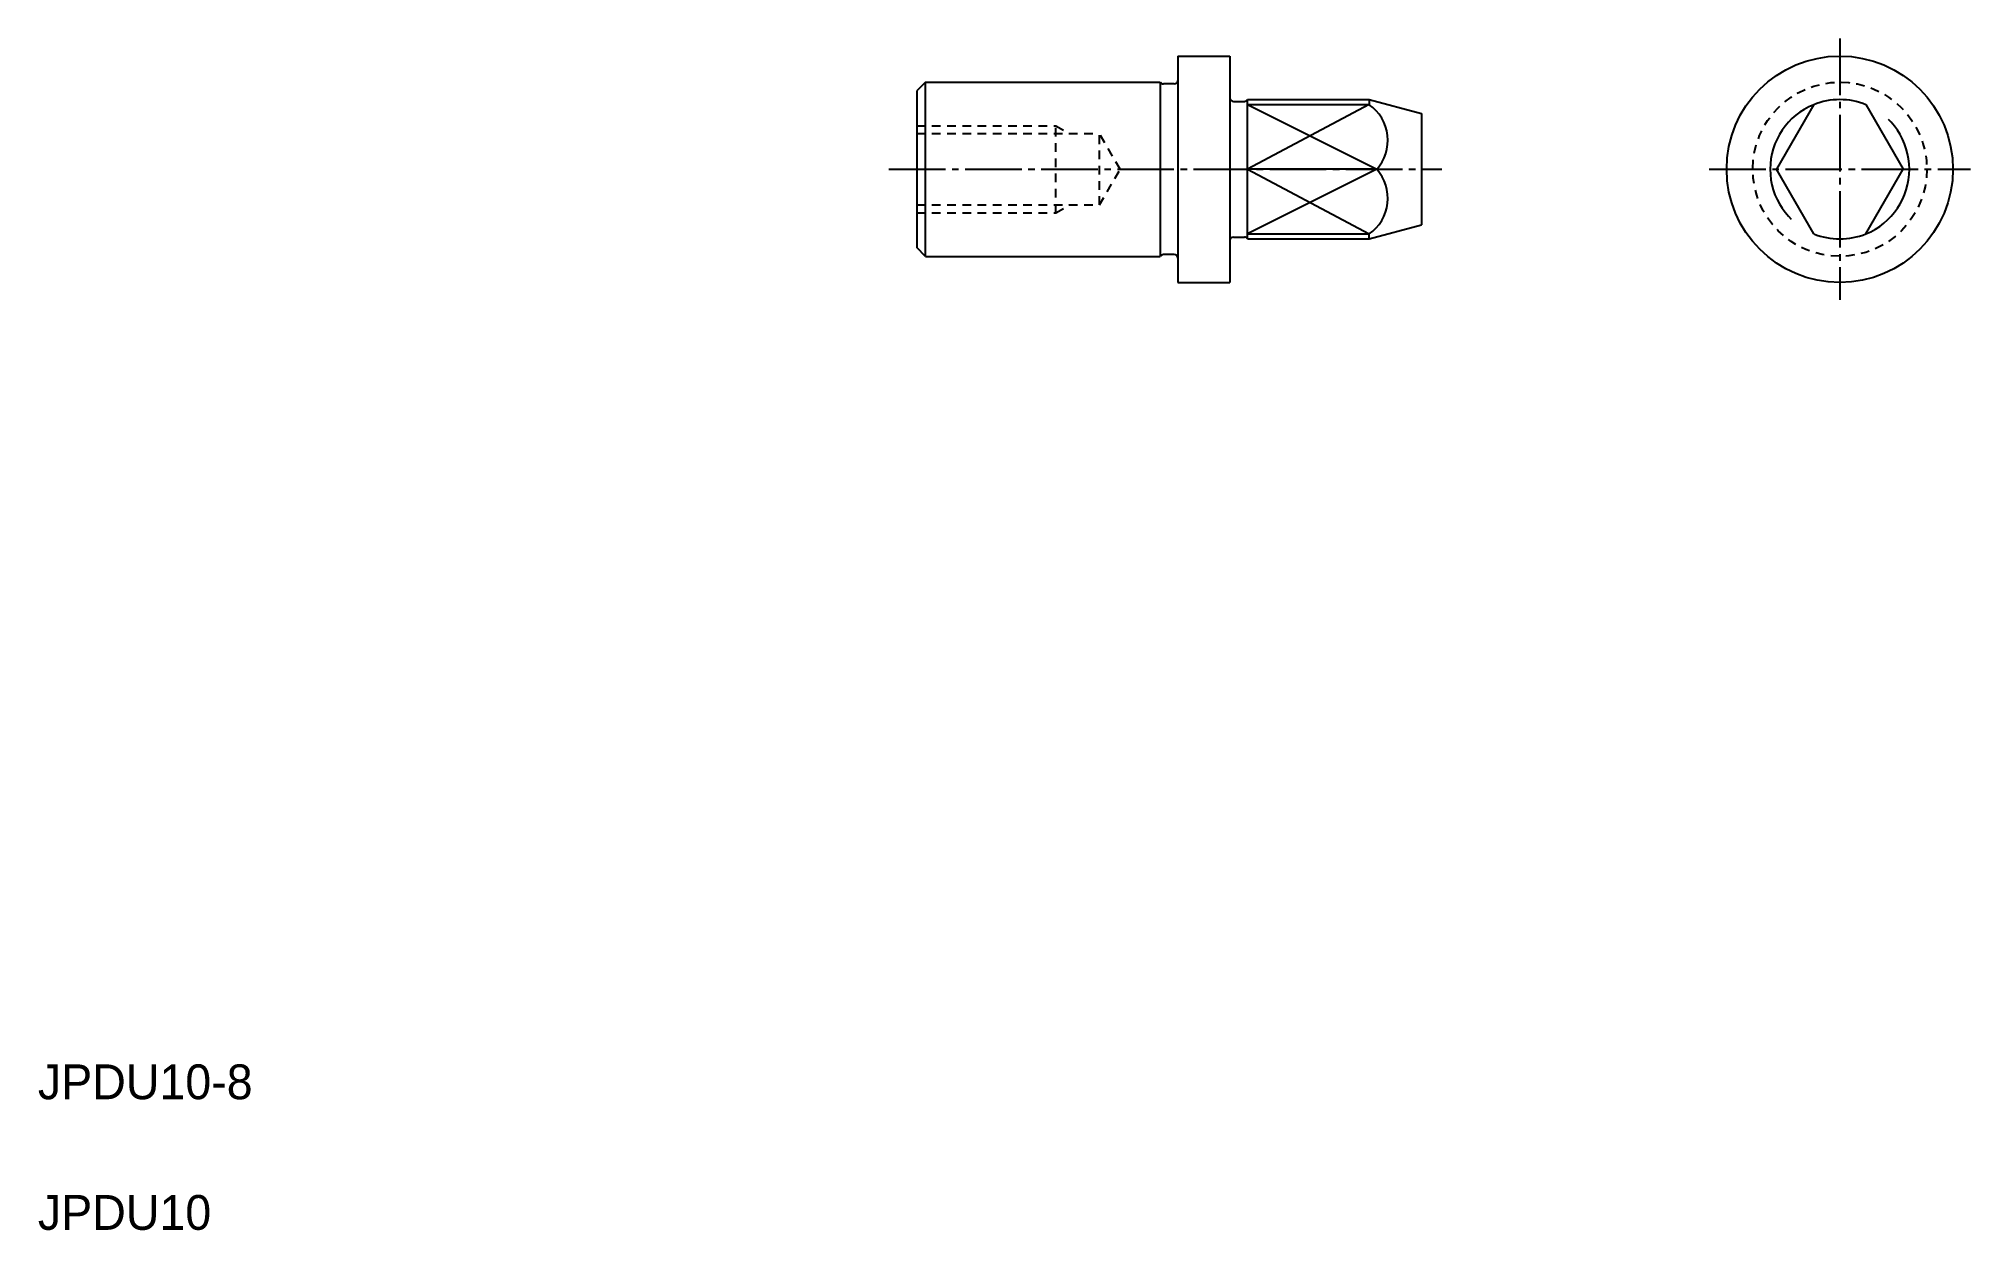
# Model space of a CAD drawing. Extents: x 5 to 116, y 5 to 73.
import ezdxf

# ---------------------------------------------------------------- set-up
doc = ezdxf.new("R2010")
doc.units = 0
doc.header["$LTSCALE"] = 0.25
for name, pattern in [('CENTER', [17.5, 13, -1.5, 1.5, -1.5]), ('DASHED', [3.5, 2, -1.5]), ('PHANTOM', [63.5, 31.75, -6.35, 6.35, -6.35, 6.35, -6.35])]:
    doc.linetypes.add(name, pattern=pattern)
doc.layers.get('0').update_dxf_attribs({"linetype": 'CONTINUOUS'})
doc.layers.add('CENTER', color=1, linetype='CENTER')
doc.styles.get("Standard").update_dxf_attribs({"font": 'txt', "height": 1.6})

msp = doc.modelspace()

# ---------------------------------------------------------------- linework, layer by layer
at = {"linetype": 'CONTINUOUS'}
for p, q in [((70.49, 72.4), (70.49, 59.4)), ((70.49, 72.4), (73.49, 72.4)), ((73.49, 72.4), (73.49, 59.4)), ((55.99, 70.9), (55.49, 70.4)), ((55.49, 70.4), (55.49, 61.4)), ((55.99, 60.9), (55.99, 70.9)), ((55.99, 70.9), (69.49, 70.9)), ((69.49, 70.9), (69.49, 60.9)), ((70.29, 70.8), (69.67, 70.8)), ((73.69, 69.8), (74.32, 69.8)), ((74.49, 61.9), (74.49, 69.9)), ((74.49, 69.9), (81.49, 69.9)), ((74.49, 69.61), (81.49, 69.61)), ((84.49, 69.1), (84.49, 62.7)), ((107.03, 69.61), (104.89, 65.9)), ((110.03, 69.61), (112.17, 65.9)), ((81.92, 65.9), (74.49, 65.9)), ((107.03, 62.19), (104.89, 65.9)), ((110.03, 62.19), (112.17, 65.9)), ((74.49, 62.19), (81.49, 62.19)), ((55.99, 60.9), (55.49, 61.4)), ((73.69, 62), (74.32, 62)), ((74.49, 61.9), (81.49, 61.9)), ((55.99, 60.9), (69.49, 60.9)), ((70.29, 61), (69.67, 61)), ((70.49, 59.4), (73.49, 59.4))]:
    msp.add_line(p, q, dxfattribs=at)
for p, q in [((59.37, 70.9), (59.37, 70.9)), ((62.74, 70.9), (62.74, 70.9)), ((81.49, 69.9), (84.49, 69.1)), ((81.49, 69.9), (81.49, 69.61)), ((81.49, 61.9), (84.49, 62.7)), ((81.49, 61.9), (81.49, 62.19))]:
    msp.add_line(p, q)
at = {"color": 3}
for p, q in [((74.49, 69.61), (81.92, 65.9)), ((81.49, 69.61), (74.49, 65.9)), ((81.92, 65.9), (74.49, 62.19)), ((74.49, 65.9), (81.49, 62.19))]:
    msp.add_line(p, q, dxfattribs=at)
at = {"color": 3, "linetype": 'DASHED'}
for p, q in [((55.49, 68.4), (63.49, 68.4)), ((55.49, 67.95), (65.99, 67.95)), ((63.49, 63.4), (63.49, 68.4)), ((63.49, 68.4), (64.27, 67.95)), ((65.99, 63.85), (65.99, 67.95)), ((67.18, 65.9), (65.99, 67.95)), ((65.99, 63.85), (67.18, 65.9)), ((55.49, 63.85), (65.99, 63.85)), ((55.49, 63.4), (63.49, 63.4)), ((63.49, 63.4), (64.27, 63.85))]:
    msp.add_line(p, q, dxfattribs=at)
at = {"linetype": 'CONTINUOUS'}
msp.add_circle((108.53, 65.9), 6.5, dxfattribs=at)
at = {"color": 3, "linetype": 'DASHED'}
msp.add_circle((108.53, 65.9), 5, dxfattribs=at)
at = {"linetype": 'CONTINUOUS'}
for centre, radius, start, end in [((69.67, 71), 0.2, 210, 270), ((70.29, 71), 0.2, 270, 0), ((73.69, 70), 0.2, 180, 270), ((74.32, 70), 0.2, 270, 330), ((108.53, 65.9), 4, 67.9757, 112.0243), ((108.53, 65.9), 4, 247.9757, 292.0243), ((73.69, 61.8), 0.2, 90, 180), ((74.32, 61.8), 0.2, 30, 90), ((69.67, 60.8), 0.2, 90, 150), ((70.29, 60.8), 0.2, 0, 90)]:
    msp.add_arc(centre, radius, start, end, dxfattribs=at)
for centre, start, end in [((80.06, 67.56), 318.1707, 54.9236), ((80.06, 64.23), 305.0764, 41.8293)]:
    msp.add_arc(centre, 2.5, start, end)
at = {"color": 3, "linetype": 'PHANTOM'}
for start, end in [(112.0243, 247.9757), (292.0243, 67.9757)]:
    msp.add_arc((108.53, 65.9), 4, start, end, dxfattribs=at)
at = {"layer": 'CENTER', "color": 1, "linetype": 'CENTER'}
for p, q in [((108.53, 73.4), (108.53, 58.4)), ((53.9, 65.9), (85.67, 65.9)), ((101.03, 65.9), (116.03, 65.9))]:
    msp.add_line(p, q, dxfattribs=at)

# ---------------------------------------------------------------- texts
for s, p in [('JPDU10-8', (5, 12.5)), ('JPDU10', (5, 5))]:
    msp.add_text(s, height=2).set_placement(p)

doc.saveas('drawing.dxf')
